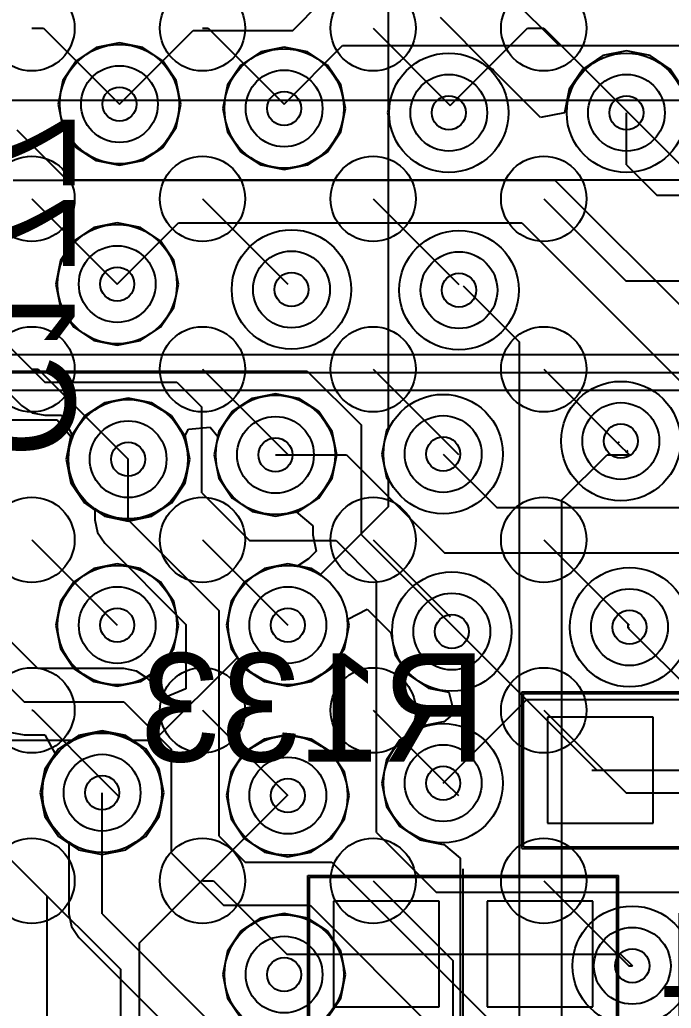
# Model space of a CAD drawing. Extents: x 28 to 300, y 18 to 330.
# Drawn here: x 184.21 to 188.03, y 139.52 to 145.32 of the extents above; entities that cross this region are included whole.
import ezdxf

# ---------------------------------------------------------------- set-up
doc = ezdxf.new("R2010")
doc.units = 0
for name, color, linetype in [('BOTTOMLAYER', 5, 'CONTINUOUS'), ('BOTTOMOVERLAY', 54, 'CONTINUOUS'), ('BOTTOMPASTE', 16, 'CONTINUOUS'), ('BOTTOMSOLDER', 6, 'CONTINUOUS'), ('DRILLDRAWING', 1, 'CONTINUOUS'), ('INTERNALPLANE1', 76, 'CONTINUOUS'), ('INTERNALPLANE6', 136, 'CONTINUOUS'), ('MECHANICAL14', 56, 'CONTINUOUS'), ('MECHANICAL16', 56, 'CONTINUOUS'), ('MECHANICAL8', 56, 'CONTINUOUS'), ('MIDLAYER1', 16, 'CONTINUOUS'), ('MIDLAYER3', 90, 'CONTINUOUS'), ('MULTILAYER', 9, 'CONTINUOUS'), ('TOPLAYER', 1, 'CONTINUOUS'), ('TOPPASTE', 8, 'CONTINUOUS'), ('TOPSOLDER', 216, 'CONTINUOUS'), ('VIAHOLELAYER', 16, 'CONTINUOUS')]:
    doc.layers.add(name, color=color, linetype=linetype)

msp = doc.modelspace()

# ---------------------------------------------------------------- linework, layer by layer
at = {"layer": 'BOTTOMLAYER'}
for p, q in [((186.3674, 145.6294), (186.3674, 144.7915)), ((186.968, 145.0389), (186.6737, 145.3333)), ((184.7926, 145.1846), (184.6553, 145.1573)), ((184.93, 145.1573), (184.7926, 145.1846)), ((184.6553, 145.1573), (184.5388, 145.0795)), ((185.0464, 145.0795), (184.93, 145.1573)), ((185.6205, 145.1319), (185.504, 145.0541)), ((185.7578, 145.1592), (185.6205, 145.1319)), ((185.8952, 145.1319), (185.7578, 145.1592)), ((186.0116, 145.0541), (185.8952, 145.1319)), ((187.6257, 145.1099), (187.508, 145.0313)), ((187.7644, 145.1375), (187.6257, 145.1099)), ((187.9032, 145.1099), (187.7644, 145.1375)), ((188.0208, 145.0313), (187.9032, 145.1099)), ((184.5388, 145.0795), (184.461, 144.9631)), ((185.1242, 144.9631), (185.0464, 145.0795)), ((185.504, 145.0541), (185.4262, 144.9377)), ((186.0894, 144.9377), (186.0116, 145.0541)), ((186.9794, 145.0313), (186.968, 145.0389)), ((186.987, 145.0199), (186.9794, 145.0313)), ((187.2602, 144.7467), (186.987, 145.0199)), ((187.508, 145.0313), (187.4295, 144.9137)), ((188.0994, 144.9137), (188.0208, 145.0313)), ((184.461, 144.9631), (184.4337, 144.8257)), ((185.1515, 144.8257), (185.1242, 144.9631)), ((185.4262, 144.9377), (185.3989, 144.8003)), ((186.1167, 144.8003), (186.0894, 144.9377)), ((187.4295, 144.9137), (187.4019, 144.7749)), ((184.4337, 144.8257), (184.461, 144.6884)), ((185.1242, 144.6884), (185.1515, 144.8257)), ((185.3989, 144.8003), (185.4262, 144.663)), ((186.0894, 144.663), (186.1167, 144.8003)), ((186.3674, 144.7915), (186.3641, 144.7749)), ((186.3641, 144.7749), (186.3674, 144.7584)), ((186.3674, 144.7584), (186.3674, 142.9242)), ((187.4019, 144.7749), (187.2602, 144.7467)), ((187.7644, 144.4701), (187.7644, 144.7749)), ((184.461, 144.6884), (184.5388, 144.5719)), ((185.0464, 144.5719), (185.1242, 144.6884)), ((185.4262, 144.663), (185.504, 144.5465)), ((186.0116, 144.5465), (186.0894, 144.663)), ((184.5388, 144.5719), (184.6553, 144.4941)), ((184.93, 144.4941), (185.0464, 144.5719)), ((185.504, 144.5465), (185.6205, 144.4687)), ((185.8952, 144.4687), (186.0116, 144.5465)), ((184.6553, 144.4941), (184.7926, 144.4668)), ((184.7926, 144.4668), (184.93, 144.4941)), ((185.6205, 144.4687), (185.7578, 144.4414)), ((185.7578, 144.4414), (185.8952, 144.4687)), ((187.7644, 144.4701), (187.9422, 144.2923)), ((187.9422, 144.2923), (188.717, 144.2923)), ((184.7796, 144.1291), (184.6423, 144.1018)), ((184.9169, 144.1018), (184.7796, 144.1291)), ((184.6423, 144.1018), (184.5258, 144.024)), ((185.0334, 144.024), (184.9169, 144.1018)), ((184.5258, 144.024), (184.448, 143.9075)), ((185.1112, 143.9075), (185.0334, 144.024)), ((184.448, 143.9075), (184.4207, 143.7702)), ((185.1385, 143.7702), (185.1112, 143.9075)), ((184.4207, 143.7702), (184.448, 143.6329)), ((185.1112, 143.6329), (185.1385, 143.7702)), ((184.448, 143.6329), (184.5258, 143.5164)), ((185.0334, 143.5164), (185.1112, 143.6329)), ((184.5258, 143.5164), (184.6423, 143.4386)), ((184.9169, 143.4386), (185.0334, 143.5164)), ((184.6423, 143.4386), (184.7796, 143.4113)), ((184.7796, 143.4113), (184.9169, 143.4386)), ((184.8434, 143.1018), (184.7061, 143.0745)), ((184.9808, 143.0745), (184.8434, 143.1018)), ((185.5697, 143.0999), (185.4532, 143.0221)), ((185.707, 143.1272), (185.5697, 143.0999)), ((185.8444, 143.0999), (185.707, 143.1272)), ((185.9608, 143.0221), (185.8444, 143.0999)), ((184.7061, 143.0745), (184.5896, 142.9967)), ((185.0972, 142.9967), (184.9808, 143.0745)), ((185.4532, 143.0221), (185.3754, 142.9057)), ((186.0386, 142.9057), (185.9608, 143.0221)), ((184.5896, 142.9967), (184.5118, 142.8803)), ((185.175, 142.8803), (185.0972, 142.9967)), ((185.3754, 142.9057), (185.3481, 142.7683)), ((186.0659, 142.7683), (186.0386, 142.9057)), ((186.3584, 142.9107), (186.3311, 142.7734)), ((186.3674, 142.9242), (186.3584, 142.9107)), ((184.5118, 142.8803), (184.4845, 142.7429)), ((185.2023, 142.7429), (185.175, 142.8803)), ((184.4845, 142.7429), (184.5118, 142.6056)), ((185.175, 142.6056), (185.2023, 142.7429)), ((185.3481, 142.7683), (185.3754, 142.631)), ((186.0386, 142.631), (186.0659, 142.7683)), ((186.3311, 142.7734), (186.3584, 142.6361)), ((185.3754, 142.631), (185.4532, 142.5145)), ((185.9608, 142.5145), (186.0386, 142.631)), ((186.3584, 142.6361), (186.3674, 142.6226)), ((186.3674, 142.6226), (186.3674, 142.4635)), ((184.5118, 142.6056), (184.5896, 142.4891)), ((185.0972, 142.4891), (185.175, 142.6056)), ((185.4532, 142.5145), (185.5697, 142.4367)), ((185.8444, 142.4367), (185.9608, 142.5145)), ((184.5896, 142.4891), (184.7061, 142.4113)), ((184.9808, 142.4113), (185.0972, 142.4891)), ((186.3674, 142.4635), (185.9701, 142.0662)), ((184.7061, 142.4113), (184.8434, 142.384)), ((184.8434, 142.384), (184.9808, 142.4113)), ((185.5697, 142.4367), (185.707, 142.4094)), ((185.707, 142.4094), (185.8444, 142.4367)), ((184.6423, 142.1018), (184.5258, 142.024)), ((184.7796, 142.1291), (184.6423, 142.1018)), ((184.9169, 142.1018), (184.7796, 142.1291)), ((185.0334, 142.024), (184.9169, 142.1018)), ((185.6423, 142.1018), (185.5258, 142.024)), ((185.7796, 142.1291), (185.6423, 142.1018)), ((185.9169, 142.1018), (185.7796, 142.1291)), ((185.9701, 142.0662), (185.9169, 142.1018)), ((184.5258, 142.024), (184.448, 141.9075)), ((185.1112, 141.9075), (185.0334, 142.024)), ((185.5258, 142.024), (185.448, 141.9075)), ((184.448, 141.9075), (184.4207, 141.7702)), ((185.1385, 141.7702), (185.1112, 141.9075)), ((185.448, 141.9075), (185.4207, 141.7702)), ((184.4207, 141.7702), (184.448, 141.6329)), ((185.1112, 141.6329), (185.1385, 141.7702)), ((185.4207, 141.7702), (185.448, 141.6329)), ((186.732, 141.7786), (186.7597, 141.7509)), ((186.7597, 141.7509), (187.5914, 140.9192)), ((184.448, 141.6329), (184.5258, 141.5164)), ((185.0334, 141.5164), (185.1112, 141.6329)), ((185.448, 141.6329), (185.4836, 141.5797)), ((185.4836, 141.5797), (184.9967, 141.0928)), ((184.5258, 141.5164), (184.6423, 141.4386)), ((184.9169, 141.4386), (185.0334, 141.5164)), ((184.6423, 141.4386), (184.7796, 141.4113)), ((184.7796, 141.4113), (184.9169, 141.4386)), ((187.9216, 141.2292), (187.3016, 141.2292)), ((187.3016, 141.2292), (187.3016, 140.6092)), ((187.9216, 140.6092), (187.9216, 141.2292)), ((184.5537, 141.1187), (184.5149, 141.0928)), ((184.691, 141.146), (184.5537, 141.1187)), ((184.8284, 141.1187), (184.691, 141.146)), ((184.8671, 141.0928), (184.8284, 141.1187)), ((184.5149, 141.0928), (182.9749, 141.0928)), ((184.9967, 141.0928), (184.8671, 141.0928)), ((187.5914, 140.9192), (187.6116, 140.9192)), ((184.9105, 139.9063), (185.777, 140.7728)), ((183.8364, 140.7118), (184.3684, 140.1798)), ((187.3016, 140.6092), (187.9216, 140.6092)), ((184.3684, 137.9954), (184.3684, 140.1798)), ((186.0472, 140.151), (186.0472, 139.531)), ((186.6672, 140.151), (186.0472, 140.151)), ((186.6672, 139.531), (186.6672, 140.151)), ((186.9472, 140.151), (186.9472, 139.531)), ((187.5672, 140.151), (186.9472, 140.151)), ((187.5672, 139.531), (187.5672, 140.151)), ((184.9105, 138.3121), (184.9105, 139.9063)), ((185.7668, 139.8482), (185.774, 139.841)), ((185.774, 139.841), (186.3572, 139.841)), ((187.2572, 139.841), (187.7298, 139.841)), ((187.7298, 139.841), (187.7988, 139.772)), ((186.0472, 139.531), (186.6672, 139.531)), ((186.9472, 139.531), (187.5672, 139.531))]:
    msp.add_line(p, q, dxfattribs=at)
for centre in [(184.7926, 144.8257), (185.7578, 144.8003), (186.723, 144.7749), (187.7644, 144.7749), (184.7796, 143.7702), (185.801, 143.7386), (186.7828, 143.7344), (187.7314, 142.8496), (184.8434, 142.7429), (185.707, 142.7683), (186.69, 142.7734), (184.7796, 141.7702), (185.7796, 141.7702), (187.7822, 141.7574), (186.7408, 141.732), (186.69, 140.843), (184.691, 140.7871), (185.7796, 140.7702), (185.7578, 139.7203), (187.7988, 139.772)]:
    msp.add_circle(centre, 0.225, dxfattribs=at)
at = {"layer": 'BOTTOMPASTE'}
for p, q in [((187.9216, 141.2292), (187.3016, 141.2292)), ((187.3016, 141.2292), (187.3016, 140.6092)), ((187.9216, 140.6092), (187.9216, 141.2292)), ((187.3016, 140.6092), (187.9216, 140.6092)), ((186.0472, 140.151), (186.0472, 139.531)), ((186.6672, 140.151), (186.0472, 140.151)), ((186.6672, 139.531), (186.6672, 140.151)), ((186.9472, 140.151), (186.9472, 139.531)), ((187.5672, 140.151), (186.9472, 140.151)), ((187.5672, 139.531), (187.5672, 140.151)), ((186.0472, 139.531), (186.6672, 139.531)), ((186.9472, 139.531), (187.5672, 139.531))]:
    msp.add_line(p, q, dxfattribs=at)
at = {"layer": 'BOTTOMSOLDER'}
for p, q in [((187.9216, 141.2292), (187.3016, 141.2292)), ((187.3016, 141.2292), (187.3016, 140.6092)), ((187.9216, 140.6092), (187.9216, 141.2292)), ((187.3016, 140.6092), (187.9216, 140.6092)), ((186.0472, 140.151), (186.0472, 139.531)), ((186.6672, 140.151), (186.0472, 140.151)), ((186.6672, 139.531), (186.6672, 140.151)), ((186.9472, 140.151), (186.9472, 139.531)), ((187.5672, 140.151), (186.9472, 140.151)), ((187.5672, 139.531), (187.5672, 140.151)), ((186.0472, 139.531), (186.6672, 139.531)), ((186.9472, 139.531), (187.5672, 139.531))]:
    msp.add_line(p, q, dxfattribs=at)
at = {"layer": 'DRILLDRAWING'}
for centre in [(184.7926, 144.8257), (185.7578, 144.8003), (186.723, 144.7749), (187.7644, 144.7749), (184.7796, 143.7702), (185.801, 143.7386), (186.7828, 143.7344), (187.7314, 142.8496), (185.707, 142.7683), (186.69, 142.7734), (184.8434, 142.7429), (184.7796, 141.7702), (185.7796, 141.7702), (186.7408, 141.732), (187.7822, 141.7574), (186.69, 140.843), (184.691, 140.7871), (185.7796, 140.7702), (187.7988, 139.772), (185.7578, 139.7203)]:
    msp.add_circle(centre, 0.1, dxfattribs=at)
at = {"layer": 'INTERNALPLANE1'}
for p, q in [((188.129, 143.3554), (173.5056, 143.3554)), ((183.7732, 143.2518), (188.129, 143.2518)), ((173.4651, 143.1482), (188.0861, 143.1482))]:
    msp.add_line(p, q, dxfattribs=at)
for centre in [(184.7926, 144.8257), (185.7578, 144.8003), (186.723, 144.7749), (187.7644, 144.7749), (184.7796, 143.7702), (186.7828, 143.7344), (187.7314, 142.8496), (184.8434, 142.7429), (185.707, 142.7683), (186.69, 142.7734), (184.7796, 141.7702), (187.7822, 141.7574), (186.7408, 141.732), (186.69, 140.843), (184.691, 140.7871), (185.7796, 140.7702), (185.7578, 139.7203)]:
    msp.add_circle(centre, 0.35, dxfattribs=at)
at = {"layer": 'INTERNALPLANE6'}
for centre in [(184.7926, 144.8257), (185.7578, 144.8003), (184.7796, 143.7702), (185.801, 143.7386), (186.7828, 143.7344), (187.7314, 142.8496), (184.8434, 142.7429), (185.707, 142.7683), (186.69, 142.7734), (184.7796, 141.7702), (185.7796, 141.7702), (187.7822, 141.7574), (186.7408, 141.732), (186.69, 140.843), (184.691, 140.7871), (185.7796, 140.7702), (187.7988, 139.772)]:
    msp.add_circle(centre, 0.35, dxfattribs=at)
at = {"layer": 'MECHANICAL14'}
for p, q in [((187.1616, 141.3692), (188.9616, 141.3692)), ((187.1616, 140.4692), (187.1616, 141.3692)), ((187.1616, 140.4692), (188.9616, 140.4692)), ((185.9072, 139.391), (185.9072, 140.291)), ((185.9072, 140.291), (187.7072, 140.291)), ((187.7072, 139.391), (187.7072, 140.291))]:
    msp.add_line(p, q, dxfattribs=at)
at = {"layer": 'MECHANICAL16'}
for p, q in [((187.1516, 141.3792), (188.9716, 141.3792)), ((187.1516, 140.4592), (187.1516, 141.3792)), ((187.5616, 140.9192), (188.5616, 140.9192)), ((187.1516, 140.4592), (188.9716, 140.4592)), ((185.8972, 139.381), (185.8972, 140.301)), ((185.8972, 140.301), (187.7172, 140.301)), ((186.8072, 139.341), (186.8072, 140.341)), ((187.7172, 139.381), (187.7172, 140.301)), ((186.3072, 139.841), (187.3072, 139.841))]:
    msp.add_line(p, q, dxfattribs=at)
at = {"layer": 'MECHANICAL8'}
msp.add_line((160.0248, 144.8496), (238.7698, 144.8496), dxfattribs=at)
at = {"layer": 'MIDLAYER1'}
for p, q in [((186.6722, 145.8671), (187.3707, 145.1686)), ((187.3707, 145.1686), (191.0537, 145.1686)), ((185.7578, 144.8257), (185.7578, 144.8257)), ((184.1697, 144.3801), (187.3439, 144.3801)), ((187.3439, 144.3801), (188.4223, 143.3017)), ((184.7796, 143.7702), (185.1381, 144.1287)), ((185.1381, 144.1287), (187.1505, 144.1287)), ((187.1505, 144.1287), (188.3458, 142.9334)), ((186.8082, 143.7598), (187.1384, 143.4296)), ((187.1384, 138.7576), (187.1384, 143.4296)), ((183.6128, 143.2596), (185.8931, 143.2596)), ((185.8931, 143.2596), (186.211, 142.9417)), ((184.1471, 142.9747), (184.4269, 142.9747)), ((184.4269, 142.9747), (184.5074, 142.8766)), ((185.1784, 142.8817), (185.1983, 142.9189)), ((185.1983, 142.9189), (185.3247, 142.9313)), ((185.3247, 142.9313), (185.3697, 142.8766)), ((186.211, 142.2996), (186.211, 142.9417)), ((184.5074, 142.8766), (184.4809, 142.7429)), ((185.206, 142.7429), (185.1784, 142.8817)), ((185.3697, 142.8766), (185.3481, 142.7683)), ((187.7135, 142.8363), (187.7226, 142.8454)), ((187.7607, 142.7819), (187.7734, 142.7946)), ((184.4809, 142.7429), (184.5085, 142.6042)), ((185.1784, 142.6042), (185.206, 142.7429)), ((185.3481, 142.7683), (185.3754, 142.631)), ((187.3859, 142.5041), (187.651, 142.7692)), ((187.651, 142.7692), (187.7314, 142.7692)), ((187.7314, 142.7692), (187.7734, 142.7692)), ((185.3754, 142.631), (185.4532, 142.5145)), ((184.5085, 142.6042), (184.587, 142.4865)), ((185.0998, 142.4865), (185.1784, 142.6042)), ((185.4532, 142.5145), (185.5697, 142.4367)), ((187.3859, 138.6459), (187.3859, 142.5041)), ((184.587, 142.4865), (184.7047, 142.408)), ((184.9822, 142.408), (185.0998, 142.4865)), ((184.7047, 142.408), (184.8434, 142.3804)), ((184.8434, 142.3804), (184.9822, 142.408)), ((185.5697, 142.4367), (185.707, 142.4094)), ((185.707, 142.4094), (185.828, 142.4335)), ((185.828, 142.4335), (185.9261, 142.3529)), ((185.9261, 142.3529), (185.9261, 142.2996)), ((185.9261, 142.2996), (185.9261, 142.2996)), ((185.9261, 142.2996), (185.9452, 142.2038)), ((186.211, 142.2996), (186.732, 141.7786)), ((185.9, 142.1586), (185.8383, 142.1174)), ((185.9452, 142.2038), (185.9, 142.1586)), ((185.6423, 142.1018), (185.5258, 142.024)), ((185.7796, 142.1291), (185.6423, 142.1018)), ((185.8383, 142.1174), (185.7796, 142.1291)), ((185.5258, 142.024), (185.448, 141.9075)), ((185.448, 141.9075), (185.4207, 141.7702)), ((186.1318, 141.8041), (186.2438, 141.864)), ((186.2438, 141.864), (186.3834, 141.7243)), ((186.1385, 141.7702), (186.1318, 141.8041)), ((185.4207, 141.7702), (185.448, 141.6329)), ((186.1112, 141.6329), (186.1385, 141.7702)), ((187.7734, 141.7574), (187.7734, 141.7786)), ((187.7734, 141.7532), (187.7734, 141.7574)), ((187.7734, 141.7532), (187.7822, 141.7532)), ((187.7734, 141.7532), (187.7757, 141.7509)), ((187.7757, 141.7509), (188.6901, 140.8365)), ((186.3834, 141.7243), (186.4092, 141.5947)), ((185.448, 141.6329), (185.5258, 141.5164)), ((186.0334, 141.5164), (186.1112, 141.6329)), ((186.4092, 141.5947), (186.487, 141.4782)), ((185.5258, 141.5164), (185.6423, 141.4386)), ((185.9169, 141.4386), (186.0334, 141.5164)), ((186.487, 141.4782), (186.6035, 141.4004)), ((185.6423, 141.4386), (185.7796, 141.4113)), ((185.7796, 141.4113), (185.9169, 141.4386)), ((186.6035, 141.4004), (186.7238, 141.3765)), ((186.7238, 141.3765), (186.7433, 141.2984)), ((186.7433, 141.2984), (186.7433, 141.244)), ((186.7433, 141.244), (186.6916, 141.2016)), ((186.5527, 141.1746), (186.4362, 141.0968)), ((186.69, 141.2019), (186.5527, 141.1746)), ((186.6916, 141.2016), (186.69, 141.2019)), ((184.5523, 141.1221), (184.4346, 141.0435)), ((184.691, 141.1497), (184.5523, 141.1221)), ((184.8298, 141.1221), (184.691, 141.1497)), ((184.9474, 141.0435), (184.8298, 141.1221)), ((185.7796, 141.1291), (185.6423, 141.1018)), ((185.9169, 141.1018), (185.7796, 141.1291)), ((185.6423, 141.1018), (185.5258, 141.024)), ((186.0334, 141.024), (185.9169, 141.1018)), ((186.4362, 141.0968), (186.3584, 140.9803)), ((184.4346, 141.0435), (184.3561, 140.9259)), ((185.026, 140.9259), (184.9474, 141.0435)), ((185.5258, 141.024), (185.448, 140.9075)), ((186.1112, 140.9075), (186.0334, 141.024)), ((186.3584, 140.9803), (186.3311, 140.843)), ((184.3561, 140.9259), (184.3285, 140.7871)), ((185.0536, 140.7871), (185.026, 140.9259)), ((185.448, 140.9075), (185.4207, 140.7702)), ((186.1385, 140.7702), (186.1112, 140.9075)), ((186.3311, 140.843), (186.3584, 140.7057)), ((184.3285, 140.7871), (184.3561, 140.6484)), ((185.026, 140.6484), (185.0536, 140.7871)), ((185.4207, 140.7702), (185.448, 140.6329)), ((186.1112, 140.6329), (186.1385, 140.7702)), ((186.3584, 140.7057), (186.4362, 140.5892)), ((184.3561, 140.6484), (184.4346, 140.5307)), ((184.9474, 140.5307), (185.026, 140.6484)), ((185.448, 140.6329), (185.5258, 140.5164)), ((186.0334, 140.5164), (186.1112, 140.6329)), ((186.4362, 140.5892), (186.5527, 140.5114)), ((184.4346, 140.5307), (184.5523, 140.4522)), ((184.8298, 140.4522), (184.9474, 140.5307)), ((185.5258, 140.5164), (185.6423, 140.4386)), ((185.9169, 140.4386), (186.0334, 140.5164)), ((186.5527, 140.5114), (186.69, 140.4841)), ((186.69, 140.4841), (186.6916, 140.4844)), ((186.6916, 140.4844), (186.7898, 140.4039)), ((184.5523, 140.4522), (184.691, 140.4246)), ((184.691, 140.4246), (184.8298, 140.4522)), ((185.6423, 140.4386), (185.7796, 140.4113)), ((185.7796, 140.4113), (185.9169, 140.4386)), ((186.7898, 140.4039), (186.7898, 138.877)), ((185.7578, 140.0792), (185.6205, 140.0519)), ((185.8952, 140.0519), (185.7578, 140.0792)), ((185.6205, 140.0519), (185.504, 139.9741)), ((186.0116, 139.9741), (185.8952, 140.0519)), ((185.504, 139.9741), (185.4262, 139.8577)), ((186.0894, 139.8577), (186.0116, 139.9741)), ((185.4262, 139.8577), (185.3989, 139.7203)), ((186.1167, 139.7203), (186.0894, 139.8577)), ((185.3989, 139.7203), (185.4262, 139.583)), ((186.0894, 139.583), (186.1167, 139.7203)), ((185.4262, 139.583), (185.504, 139.4665)), ((186.0116, 139.4665), (186.0894, 139.583))]:
    msp.add_line(p, q, dxfattribs=at)
for centre in [(184.7926, 144.8257), (185.7578, 144.8003), (186.723, 144.7749), (187.7644, 144.7749), (184.7796, 143.7702), (185.801, 143.7386), (186.7828, 143.7344), (187.7314, 142.8496), (184.8434, 142.7429), (185.707, 142.7683), (186.69, 142.7734), (184.7796, 141.7702), (185.7796, 141.7702), (187.7822, 141.7574), (186.7408, 141.732), (186.69, 140.843), (184.691, 140.7871), (185.7796, 140.7702), (185.7578, 139.7203), (187.7988, 139.772)]:
    msp.add_circle(centre, 0.225, dxfattribs=at)
at = {"layer": 'MIDLAYER3'}
for p, q in [((185.8086, 145.2575), (185.9737, 145.4226)), ((184.7926, 144.8257), (185.2244, 145.2575)), ((185.2244, 145.2575), (185.8086, 145.2575)), ((185.7578, 144.8257), (186.1007, 145.1686)), ((186.1007, 145.1686), (193.3941, 145.1686)), ((184.192, 144.6742), (184.485, 144.3812)), ((184.485, 144.3812), (189.0725, 144.3812)), ((183.7796, 143.7702), (184.3552, 143.1945)), ((184.0547, 143.2204), (184.2179, 143.0572)), ((184.3552, 143.1945), (185.1284, 143.1945)), ((185.1284, 143.1945), (185.2752, 143.0477)), ((184.2179, 143.0572), (184.2809, 143.0151)), ((185.2752, 142.545), (185.2752, 143.0477)), ((184.2809, 143.0151), (184.3552, 143.0003)), ((184.3552, 143.0003), (184.453, 143.0003)), ((184.453, 143.0003), (184.5129, 142.8883)), ((184.5085, 142.8817), (184.4809, 142.7429)), ((184.5129, 142.8883), (184.5085, 142.8817)), ((184.4809, 142.7429), (184.5085, 142.6042)), ((184.8434, 142.3873), (184.8434, 142.7429)), ((185.707, 142.7683), (185.7777, 142.7683)), ((185.7777, 142.7683), (185.7796, 142.7702)), ((185.7777, 142.7683), (186.1234, 142.7683)), ((186.1234, 142.7683), (186.6976, 142.1941)), ((186.69, 142.7734), (187.0039, 142.4595)), ((184.5085, 142.6042), (184.587, 142.4865)), ((185.2752, 142.545), (185.5546, 142.2656)), ((184.587, 142.4865), (184.6492, 142.445)), ((184.6492, 142.445), (184.6492, 142.3873)), ((187.0039, 142.4595), (191.1212, 142.4595)), ((184.6492, 142.3873), (184.664, 142.313)), ((184.8434, 142.3873), (185.3768, 141.8539)), ((184.664, 142.313), (184.7061, 142.25)), ((185.5546, 142.2656), (186.0626, 142.2656)), ((186.0626, 142.2656), (186.2999, 142.0283)), ((184.7061, 142.25), (185.1826, 141.7735)), ((186.6976, 142.1941), (190.9548, 142.1941)), ((186.2999, 140.5528), (186.2999, 142.0283)), ((183.7512, 141.8031), (184.2338, 141.3205)), ((185.3768, 140.7617), (185.3768, 141.8539)), ((185.1826, 141.7735), (185.1826, 141.3966)), ((184.3143, 141.5148), (184.0992, 141.7298)), ((184.818, 141.5148), (184.3143, 141.5148)), ((184.8924, 141.5), (184.818, 141.5148)), ((184.9554, 141.4579), (184.8924, 141.5)), ((185.0653, 141.348), (184.9554, 141.4579)), ((185.1826, 141.3966), (185.0653, 141.348)), ((184.2338, 141.3205), (184.818, 141.3205)), ((184.818, 141.3205), (185.0974, 141.0411)), ((186.69, 140.843), (187.1802, 141.3332)), ((187.1802, 141.3332), (189.994, 141.3332)), ((184.1595, 141.1411), (184.2338, 141.1263)), ((184.2338, 141.1263), (184.2338, 141.1263)), ((184.2338, 141.1263), (184.3553, 141.1263)), ((184.3553, 141.1263), (184.4151, 141.0143)), ((184.4151, 141.0143), (184.3561, 140.9259)), ((185.0974, 140.4315), (185.0974, 141.0411)), ((184.3561, 140.9259), (184.3285, 140.7871)), ((184.3285, 140.7871), (184.3561, 140.6484)), ((184.691, 140.0759), (184.691, 140.7871)), ((185.3768, 140.5331), (185.3768, 140.7617)), ((185.3768, 140.5839), (185.3768, 140.7617)), ((184.3561, 140.6484), (184.4346, 140.5307)), ((184.4346, 140.5307), (184.4968, 140.4892)), ((185.3768, 140.5331), (185.5298, 140.3801)), ((186.2999, 140.5528), (186.6498, 140.2029)), ((184.4968, 140.4892), (184.4968, 140.0759)), ((185.0974, 140.4315), (185.4022, 140.1267)), ((185.5298, 140.3801), (186.0378, 140.3801)), ((186.0378, 140.3801), (187.0786, 139.3393)), ((186.6498, 140.2029), (190.8886, 140.2029)), ((185.4022, 140.1267), (185.9102, 140.1267)), ((185.9102, 140.1267), (186.9262, 139.1107)), ((184.4968, 140.0759), (184.5116, 140.0016)), ((184.691, 140.0759), (185.5292, 139.2377)), ((184.5116, 140.0016), (184.5537, 139.9386)), ((184.5537, 139.9386), (185.3919, 139.1004))]:
    msp.add_line(p, q, dxfattribs=at)
for centre in [(184.7926, 144.8257), (185.7578, 144.8003), (186.723, 144.7749), (187.7644, 144.7749), (184.7796, 143.7702), (185.801, 143.7386), (186.7828, 143.7344), (187.7314, 142.8496), (184.8434, 142.7429), (185.707, 142.7683), (186.69, 142.7734), (184.7796, 141.7702), (185.7796, 141.7702), (187.7822, 141.7574), (186.7408, 141.732), (186.69, 140.843), (184.691, 140.7871), (185.7796, 140.7702), (185.7578, 139.7203), (187.7988, 139.772)]:
    msp.add_circle(centre, 0.225, dxfattribs=at)
at = {"layer": 'MULTILAYER'}
for centre in [(184.7926, 144.8257), (185.7578, 144.8003), (186.723, 144.7749), (187.7644, 144.7749), (184.7796, 143.7702), (185.801, 143.7386), (186.7828, 143.7344), (187.7314, 142.8496), (184.8434, 142.7429), (185.707, 142.7683), (186.69, 142.7734), (184.7796, 141.7702), (185.7796, 141.7702), (187.7822, 141.7574), (186.7408, 141.732), (186.69, 140.843), (184.691, 140.7871), (185.7796, 140.7702), (185.7578, 139.7203), (187.7988, 139.772)]:
    msp.add_circle(centre, 0.225, dxfattribs=at)
at = {"layer": 'TOPLAYER'}
for p, q in [((184.2796, 145.2702), (184.3481, 145.2702)), ((184.3481, 145.2702), (184.7926, 144.8257)), ((185.2796, 145.2702), (185.3133, 145.2702)), ((185.3133, 145.2702), (185.7578, 144.8257)), ((186.2796, 145.2702), (186.732, 144.8178)), ((186.732, 144.8178), (187.1844, 145.2702)), ((187.1844, 145.2702), (187.2796, 145.2702)), ((187.2796, 145.2702), (187.7696, 144.7801)), ((187.7696, 144.7801), (188.2796, 144.2702)), ((184.2796, 144.2702), (184.7796, 143.7702)), ((184.2796, 144.2702), (184.2796, 144.2702)), ((185.2796, 144.2702), (185.7796, 143.7702)), ((185.2796, 144.2702), (185.2796, 144.2702)), ((186.2796, 144.2702), (186.7828, 143.767)), ((187.2796, 144.2702), (187.7604, 143.7894)), ((187.7604, 143.7894), (190.0728, 143.7894)), ((184.2796, 143.2702), (184.3161, 143.2702)), ((184.3161, 143.2702), (184.8434, 142.7429)), ((185.2796, 143.2702), (185.2796, 143.2702)), ((185.2796, 143.2702), (185.7443, 142.8056)), ((186.2796, 143.2702), (186.7332, 142.8166)), ((187.2796, 143.2702), (187.7158, 142.834)), ((185.7443, 142.8056), (185.7796, 142.7702)), ((186.7332, 142.8166), (186.7796, 142.7702)), ((187.7158, 142.834), (187.7796, 142.7702)), ((185.707, 142.7683), (185.7777, 142.7683)), ((185.7777, 142.7683), (185.7796, 142.7702)), ((184.2796, 142.2702), (184.7796, 141.7702)), ((184.2796, 142.2702), (184.2796, 142.2702)), ((185.2796, 142.2702), (185.7796, 141.7702)), ((185.2796, 142.2702), (185.2796, 142.2702)), ((186.2796, 142.2702), (186.732, 141.8178)), ((187.2796, 142.2702), (187.7796, 141.7702)), ((184.2796, 141.2702), (184.2841, 141.2702)), ((184.2841, 141.2702), (184.7291, 140.8252)), ((185.2796, 141.2702), (185.7796, 140.7702)), ((185.2796, 141.2702), (185.2796, 141.2702)), ((186.2796, 141.2702), (186.6984, 140.8514)), ((187.2796, 141.2702), (187.7627, 140.7871)), ((184.7291, 140.8252), (184.7926, 140.7617)), ((186.6984, 140.8514), (186.7796, 140.7702)), ((187.7627, 140.7871), (188.5518, 140.7871)), ((184.2796, 140.2702), (184.8002, 139.7496)), ((185.2796, 140.2702), (185.3448, 140.2702)), ((185.3448, 140.2702), (185.7668, 139.8482)), ((186.2796, 140.2702), (186.7484, 139.8014)), ((187.2796, 140.2702), (187.7778, 139.772)), ((186.7484, 139.1361), (186.7484, 139.8014)), ((187.7778, 139.772), (187.7988, 139.772)), ((184.8002, 138.1774), (184.8002, 139.7496))]:
    msp.add_line(p, q, dxfattribs=at)
for centre, radius in [((184.2796, 145.2702), 0.25), ((185.2796, 145.2702), 0.25), ((186.2796, 145.2702), 0.25), ((187.2796, 145.2702), 0.25), ((184.7926, 144.8257), 0.225), ((185.7578, 144.8003), 0.225), ((186.723, 144.7749), 0.225), ((187.7644, 144.7749), 0.225), ((184.2796, 144.2702), 0.25), ((185.2796, 144.2702), 0.25), ((186.2796, 144.2702), 0.25), ((187.2796, 144.2702), 0.25), ((184.7796, 143.7702), 0.225), ((185.801, 143.7386), 0.225), ((186.7828, 143.7344), 0.225), ((184.2796, 143.2702), 0.25), ((185.2796, 143.2702), 0.25), ((186.2796, 143.2702), 0.25), ((187.2796, 143.2702), 0.25), ((187.7314, 142.8496), 0.225), ((184.8434, 142.7429), 0.225), ((185.707, 142.7683), 0.225), ((186.69, 142.7734), 0.225), ((184.2796, 142.2702), 0.25), ((185.2796, 142.2702), 0.25), ((186.2796, 142.2702), 0.25), ((187.2796, 142.2702), 0.25), ((184.7796, 141.7702), 0.225), ((185.7796, 141.7702), 0.225), ((187.7822, 141.7574), 0.225), ((186.7408, 141.732), 0.225), ((184.2796, 141.2702), 0.25), ((185.2796, 141.2702), 0.25), ((186.2796, 141.2702), 0.25), ((187.2796, 141.2702), 0.25), ((186.69, 140.843), 0.225), ((184.691, 140.7871), 0.225), ((185.7796, 140.7702), 0.225), ((184.2796, 140.2702), 0.25), ((185.2796, 140.2702), 0.25), ((186.2796, 140.2702), 0.25), ((187.2796, 140.2702), 0.25), ((185.7578, 139.7203), 0.225), ((187.7988, 139.772), 0.225)]:
    msp.add_circle(centre, radius, dxfattribs=at)
at = {"layer": 'TOPPASTE'}
for centre in [(184.2796, 145.2702), (185.2796, 145.2702), (186.2796, 145.2702), (187.2796, 145.2702), (184.2796, 144.2702), (185.2796, 144.2702), (186.2796, 144.2702), (187.2796, 144.2702), (184.2796, 143.2702), (185.2796, 143.2702), (186.2796, 143.2702), (187.2796, 143.2702), (184.2796, 142.2702), (185.2796, 142.2702), (186.2796, 142.2702), (187.2796, 142.2702), (184.2796, 141.2702), (185.2796, 141.2702), (186.2796, 141.2702), (187.2796, 141.2702), (184.2796, 140.2702), (185.2796, 140.2702), (186.2796, 140.2702), (187.2796, 140.2702)]:
    msp.add_circle(centre, 0.25, dxfattribs=at)
at = {"layer": 'TOPSOLDER'}
for centre in [(184.2796, 145.2702), (185.2796, 145.2702), (186.2796, 145.2702), (187.2796, 145.2702), (184.2796, 144.2702), (185.2796, 144.2702), (186.2796, 144.2702), (187.2796, 144.2702), (184.2796, 143.2702), (185.2796, 143.2702), (186.2796, 143.2702), (187.2796, 143.2702), (184.2796, 142.2702), (185.2796, 142.2702), (186.2796, 142.2702), (187.2796, 142.2702), (184.2796, 141.2702), (185.2796, 141.2702), (186.2796, 141.2702), (187.2796, 141.2702), (184.2796, 140.2702), (185.2796, 140.2702), (186.2796, 140.2702), (187.2796, 140.2702)]:
    msp.add_circle(centre, 0.25, dxfattribs=at)
at = {"layer": 'VIAHOLELAYER'}
for centre in [(184.7926, 144.8257), (185.7578, 144.8003), (186.723, 144.7749), (187.7644, 144.7749), (184.7796, 143.7702), (185.801, 143.7386), (186.7828, 143.7344), (187.7314, 142.8496), (185.707, 142.7683), (186.69, 142.7734), (184.8434, 142.7429), (184.7796, 141.7702), (185.7796, 141.7702), (186.7408, 141.732), (187.7822, 141.7574), (186.69, 140.843), (184.691, 140.7871), (185.7796, 140.7702), (187.7988, 139.772), (185.7578, 139.7203)]:
    msp.add_circle(centre, 0.1, dxfattribs=at)

# ---------------------------------------------------------------- texts
at = {"layer": 'BOTTOMOVERLAY', "text_generation_flag": 2}
for s, rotation, p in [('C177', 270, (183.896, 142.748)), ('R133', 360, (186.944, 140.97))]:
    msp.add_text(s, height=0.635, rotation=rotation, dxfattribs=at).set_placement(p)
msp.add_text('C134', height=0.635, dxfattribs=at).set_placement((189.992, 139.446))

doc.saveas('drawing.dxf')
